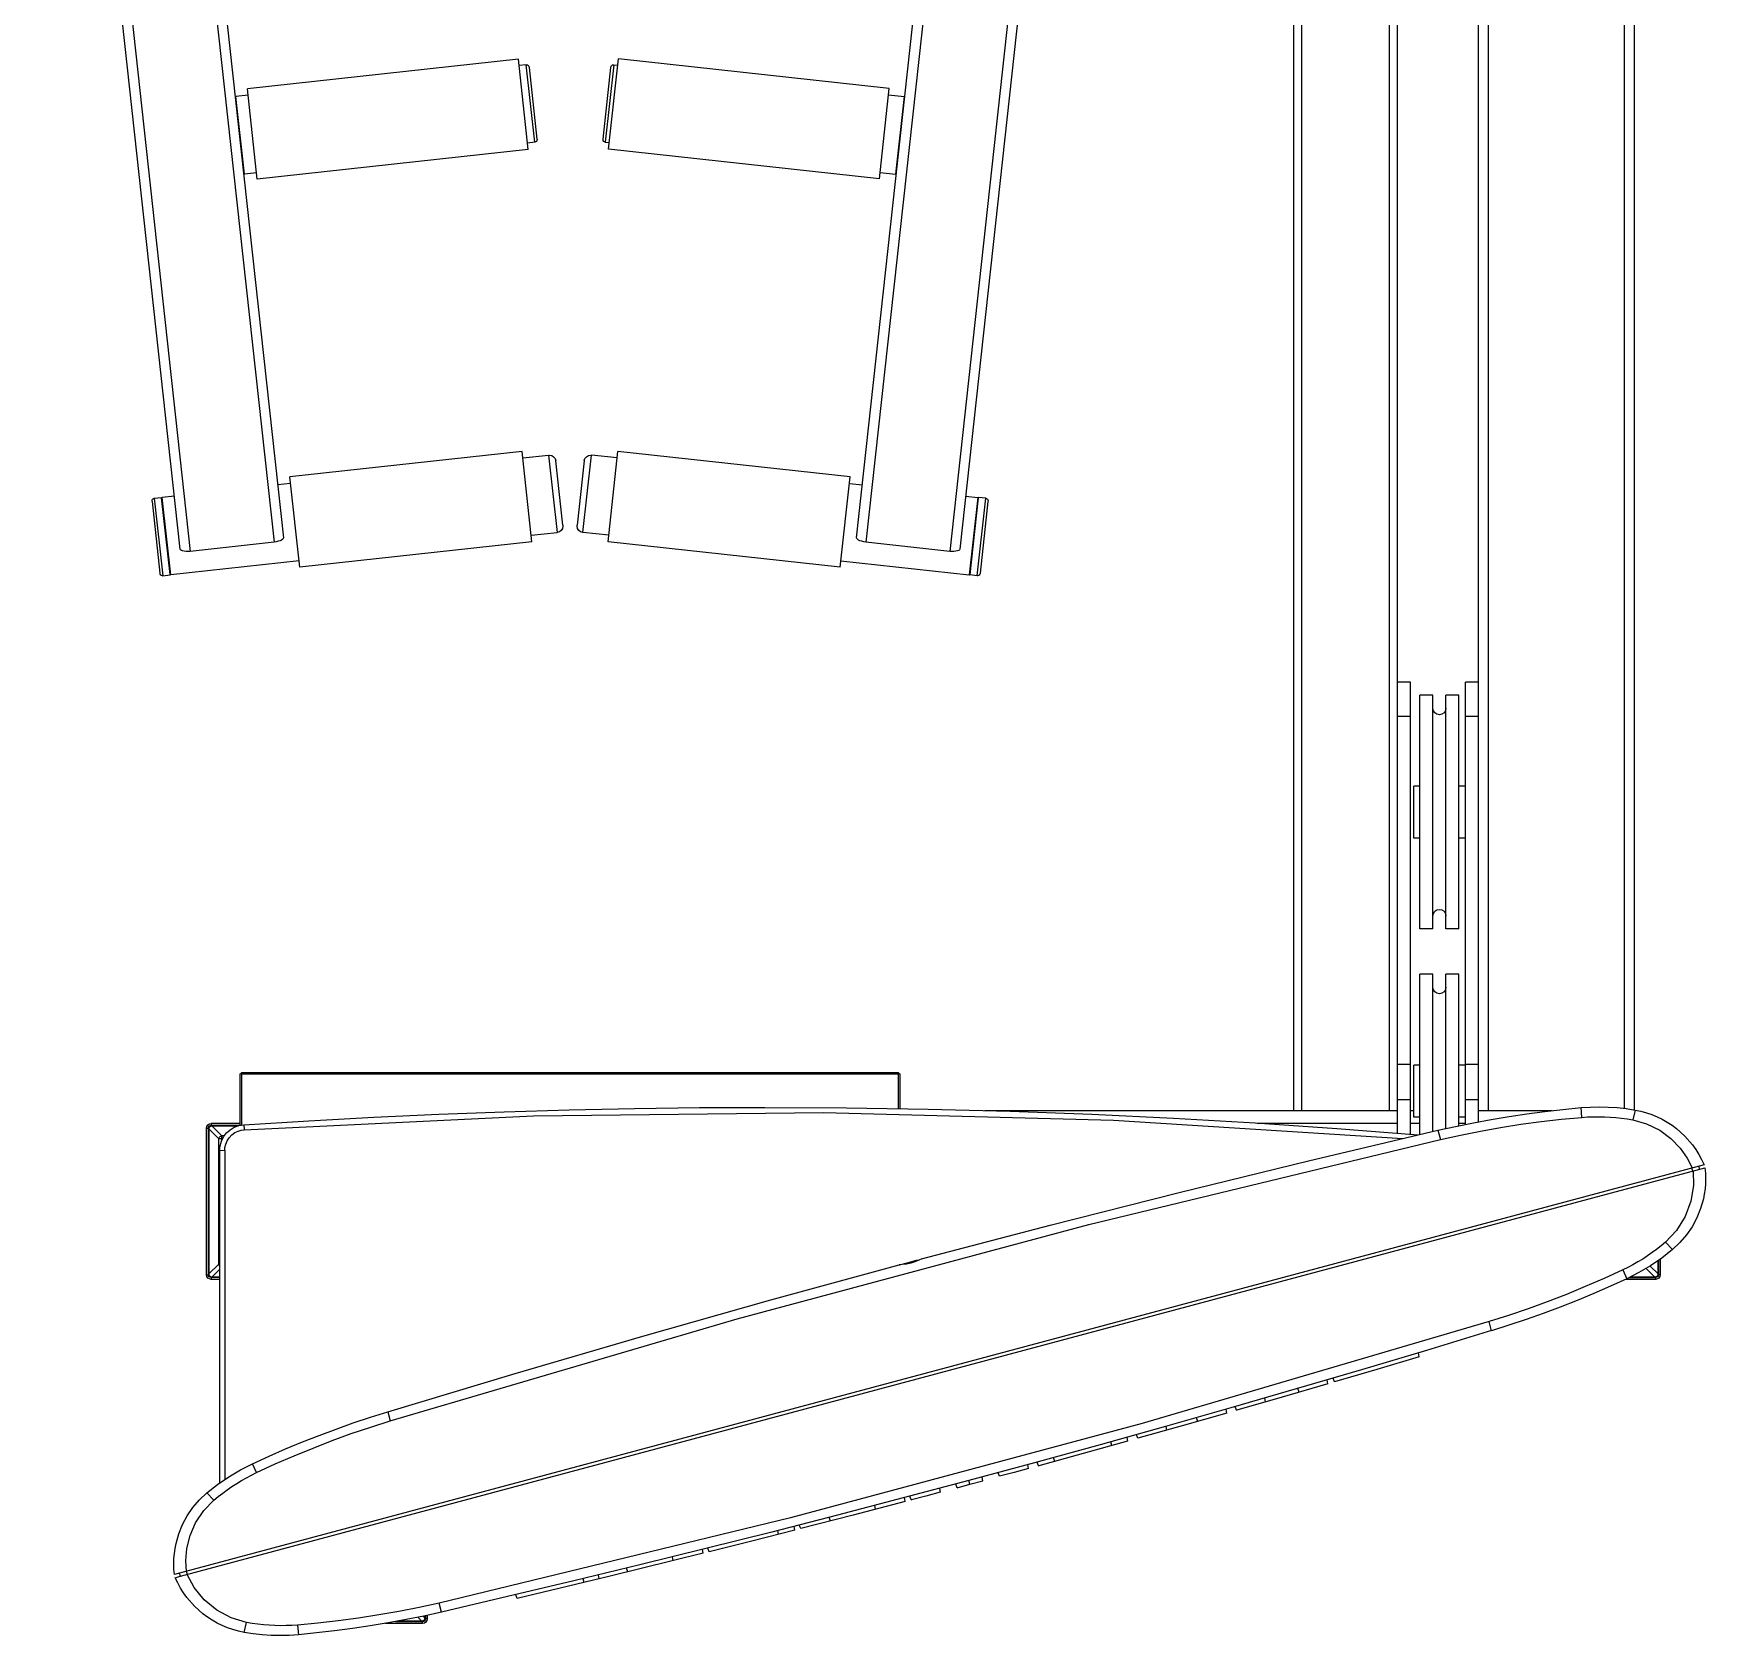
# Model space of a CAD drawing. Header units: millimetres. Extents: x 29224 to 62779, y 35576 to 54938.
# Drawn here: x 42416 to 43163, y 47022 to 47737 of the extents above; entities that cross this region are included whole.
import ezdxf

# ---------------------------------------------------------------- set-up
doc = ezdxf.new("R2010")
doc.units = ezdxf.units.MM

# ---------------------------------------------------------------- blocks, each defined once
blk = doc.blocks.new('A$C09155A46')
for points in [[(531.37, 186.86), (531.37, 1084.19)], [(561.57, 191.19), (561.57, 1084.19)], [(565.2, 195.34), (565.2, 1084.19)], [(615.91, 196.15), (615.91, 1084.19)], [(619.54, 195.56), (619.54, 1084.19)], [(492.74, 1045.55), (492.74, 195.34)], [(495.75, 195.34), (495.75, 1045.55)], [(528.37, 195.34), (528.37, 1045.55)], [(330.07, 408.5), (388.9, 945.77)], [(424.75, 918.05), (368.48, 404.3)], [(78.36, 404.3), (23.73, 903.14)], [(62.14, 907.36), (116.78, 408.5)], [(57.85, 625.03), (82.11, 403.45)], [(89.04, 628.44), (113.3, 406.88)], [(357.81, 628.44), (333.54, 406.88)], [(389, 625.03), (364.73, 403.45)], [(204.19, 586.62), (103.34, 575.56)], [(207.87, 553), (204.19, 586.62)], [(237.73, 553.14), (241.41, 586.75)], [(342.26, 575.7), (241.41, 586.75)], [(207.14, 584.51), (204.45, 584.21)], [(210.29, 555.69), (207.14, 584.51)], [(207.14, 584.51), (207.19, 584.51), (207.24, 584.51), (207.59, 584.45), (207.89, 584.27), (208.1, 583.99), (208.2, 583.65)], [(208.2, 583.65), (208.2, 583.65)], [(208.21, 583.54), (211.13, 556.88)], [(235.71, 556.88), (238.63, 583.54)], [(239.71, 584.51), (236.56, 555.69)], [(238.64, 583.65), (238.74, 583.99), (238.96, 584.27), (239.25, 584.45), (239.6, 584.51), (239.66, 584.51), (239.71, 584.51)], [(239.71, 584.51), (241.15, 584.35)], [(99.09, 572.67), (98.83, 572.36)], [(103.6, 573.16), (99.09, 572.67)], [(102.25, 543.86), (99.09, 572.67)], [(107.03, 541.95), (103.34, 575.56)], [(338.57, 542.1), (342.26, 575.7)], [(342, 573.31), (347.75, 572.67)], [(347.75, 572.67), (344.6, 543.86)], [(347.75, 572.67), (348.01, 572.36)], [(210.29, 555.69), (207.61, 555.4)], [(211.15, 556.76), (211.15, 556.71), (211.15, 556.65), (211.09, 556.3), (210.91, 556.01), (210.63, 555.79), (210.29, 555.69)], [(236.56, 555.69), (236.21, 555.79), (235.94, 556.01), (235.76, 556.3), (235.7, 556.65), (235.7, 556.71), (235.7, 556.76)], [(236.56, 555.69), (237.99, 555.53)], [(207.87, 553), (107.03, 541.95)], [(338.57, 542.1), (237.73, 553.14)], [(102.25, 543.86), (101.92, 544.12)], [(106.76, 544.35), (102.25, 543.86)], [(338.83, 544.49), (344.6, 543.86)], [(344.6, 543.86), (344.92, 544.12)], [(205.59, 440.64), (119.15, 431.17)], [(209.27, 407.02), (205.59, 440.64)], [(205.85, 438.24), (215.46, 439.28)], [(215.46, 439.28), (215.59, 439.3), (215.72, 439.3), (216.6, 439.13), (217.33, 438.68), (217.86, 438), (218.12, 437.15)], [(215.46, 439.28), (218.61, 410.47)], [(220.75, 413.16), (218.13, 437.12)], [(228.72, 437.12), (226.09, 413.14)], [(228.22, 410.47), (231.39, 439.28)], [(228.72, 437.15), (228.98, 438), (229.51, 438.68), (230.25, 439.13), (231.13, 439.3), (231.25, 439.3), (231.39, 439.28)], [(240.98, 438.24), (231.39, 439.28)], [(237.57, 407.02), (241.26, 440.64)], [(327.69, 431.17), (241.26, 440.64)], [(122.83, 397.55), (119.15, 431.17)], [(324, 397.55), (327.69, 431.17)], [(67.85, 422.15), (67.85, 422.2), (67.85, 422.25), (67.91, 422.61), (68.09, 422.9), (68.36, 423.11), (68.71, 423.22)], [(68.71, 423.22), (71.4, 423.52)], [(68.71, 423.22), (71.86, 394.4)], [(74.55, 394.78), (71.41, 423.42)], [(71.69, 423.54), (71.43, 423.22)], [(76.2, 424.04), (71.69, 423.54)], [(74.84, 394.73), (71.69, 423.54)], [(119.42, 428.76), (114.62, 428.24)], [(327.43, 428.76), (332.23, 428.24)], [(370.65, 424.04), (375.16, 423.54)], [(375.16, 423.54), (372, 394.73)], [(372.3, 394.78), (375.44, 423.42)], [(374.98, 394.4), (378.13, 423.22)], [(375.16, 423.54), (375.41, 423.22)], [(378.13, 423.22), (375.45, 423.52)], [(378.13, 423.22), (378.48, 423.11), (378.75, 422.9), (378.94, 422.61), (379, 422.25), (379, 422.2), (378.99, 422.15)], [(67.87, 422.03), (70.79, 395.38)], [(378.98, 422.03), (376.05, 395.29)], [(220.75, 413.14), (220.76, 413.01), (220.76, 412.88), (220.6, 412), (220.15, 411.26), (219.47, 410.73), (218.61, 410.47)], [(228.22, 410.47), (227.37, 410.73), (226.69, 411.26), (226.24, 412), (226.07, 412.88), (226.08, 413.01), (226.09, 413.14)], [(113.3, 406.88), (82.11, 403.45)], [(116.78, 408.5), (116.71, 408.22), (116.48, 407.93), (116.07, 407.64), (115.53, 407.38), (114.86, 407.18), (114.1, 406.99), (113.3, 406.88)], [(209.27, 407.02), (122.83, 397.55)], [(209.01, 409.43), (218.61, 410.47)], [(237.83, 409.43), (228.22, 410.47)], [(324, 397.55), (237.57, 407.02)], [(333.54, 406.88), (332.74, 406.99), (331.99, 407.18), (331.32, 407.38), (330.78, 407.64), (330.36, 407.93), (330.12, 408.22), (330.07, 408.5)], [(364.73, 403.45), (333.54, 406.88)], [(122.57, 399.96), (74.84, 394.73)], [(82.11, 403.45), (81.3, 403.4), (80.53, 403.4), (79.83, 403.48), (79.23, 403.61), (78.78, 403.8), (78.48, 404.02), (78.36, 404.3)], [(324.27, 399.96), (372, 394.73)], [(368.48, 404.3), (368.37, 404.02), (368.07, 403.8), (367.61, 403.61), (367.01, 403.48), (366.32, 403.4), (365.54, 403.4), (364.73, 403.45)], [(71.86, 394.4), (71.81, 394.4), (71.76, 394.4), (71.41, 394.47), (71.12, 394.65), (70.9, 394.92), (70.8, 395.26)], [(71.86, 394.4), (74.55, 394.7)], [(74.84, 394.73), (74.52, 394.99)], [(372, 394.73), (372.33, 394.99)], [(374.98, 394.4), (372.29, 394.7)], [(376.05, 395.26), (375.94, 394.92), (375.73, 394.65), (375.44, 394.47), (375.09, 394.4), (375.03, 394.4), (374.98, 394.4)], [(536.22, 354.75), (531.37, 354.75)], [(536.22, 186.52), (536.22, 354.75)], [(556.74, 190.22), (556.74, 354.75)], [(561.57, 354.75), (556.74, 354.75)], [(539.73, 262.97), (539.73, 349.92)], [(544.56, 349.92), (539.73, 349.92)], [(544.56, 262.97), (544.56, 349.92)], [(554.23, 349.92), (549.39, 349.92)], [(549.39, 262.97), (549.39, 349.92)], [(554.23, 262.97), (554.23, 349.92)], [(549.39, 345.09), (549.2, 344.15), (548.69, 343.38), (547.92, 342.86), (546.99, 342.67), (546.04, 342.86), (545.27, 343.38), (544.75, 344.15), (544.56, 345.09)], [(536.22, 342.03), (531.37, 342.03)], [(561.57, 342.03), (556.74, 342.03)], [(537.42, 296.78), (537.42, 316.11)], [(539.73, 316.11), (537.42, 316.11)], [(556.74, 316.11), (554.23, 316.11)], [(539.73, 296.78), (537.42, 296.78)], [(556.74, 296.78), (554.23, 296.78)], [(544.56, 267.8), (544.75, 268.74), (545.27, 269.5), (546.04, 270.02), (546.99, 270.21), (547.92, 270.02), (548.69, 269.5), (549.2, 268.74), (549.39, 267.8)], [(544.56, 262.97), (539.73, 262.97)], [(554.23, 262.97), (549.39, 262.97)], [(539.73, 186.42), (539.73, 246.06)], [(544.56, 246.06), (539.73, 246.06)], [(544.56, 187.57), (544.56, 246.06)], [(549.39, 188.66), (549.39, 246.06)], [(554.23, 246.06), (549.39, 246.06)], [(554.23, 189.73), (554.23, 246.06)], [(549.39, 241.22), (549.2, 240.29), (548.69, 239.52), (547.92, 239.01), (546.99, 238.82), (546.04, 239.01), (545.27, 239.52), (544.75, 240.29), (544.56, 241.22)], [(536.22, 212.51), (531.37, 212.51)], [(537.42, 192.93), (537.42, 212.24)], [(539.73, 212.24), (537.42, 212.24)], [(556.74, 212.24), (554.23, 212.24)], [(561.57, 212.51), (556.74, 212.51)], [(100.56, 208.84), (101.17, 209.45)], [(100.56, 208.84), (100.56, 189.83)], [(101.17, 208.86), (100.87, 209.15)], [(345.68, 209.45), (101.17, 209.45)], [(345.68, 208.86), (101.17, 208.86)], [(101.17, 208.86), (101.17, 189.94)], [(345.68, 209.45), (346.28, 208.84)], [(345.68, 208.86), (345.98, 209.15)], [(345.68, 195.85), (345.68, 208.86)], [(346.28, 195.85), (346.28, 208.84)], [(536.22, 199.3), (531.37, 199.3)], [(561.57, 199.3), (556.74, 199.3)], [(102.01, 190.04), (126.21, 191.56), (150.43, 192.88), (174.66, 194), (198.89, 194.91), (223.13, 195.62), (247.38, 196.13), (271.63, 196.44), (295.88, 196.54), (326.33, 196.38), (356.77, 195.9), (387.19, 195.1), (417.61, 193.98), (448.02, 192.54), (478.4, 190.79), (508.77, 188.71), (539.12, 186.32)], [(102.13, 188.23), (209.88, 193.44), (317.79, 194.64), (425.67, 191.81), (533.33, 184.96)], [(377.79, 195.34), (531.37, 195.34)], [(536.22, 195.34), (537.42, 195.34)], [(539.73, 192.93), (537.42, 192.93)], [(546.43, 188.01), (553.01, 189.47), (559.62, 190.81), (566.25, 192.04), (572.9, 193.15), (579.57, 194.15), (586.26, 195.03), (592.96, 195.8), (599.68, 196.45)], [(556.74, 192.93), (554.23, 192.93)], [(561.57, 195.34), (588.98, 195.34)], [(599.68, 196.45), (603.04, 196.66), (606.41, 196.73), (609.78, 196.66), (613.15, 196.44), (616.5, 196.07), (619.84, 195.56)], [(599.99, 192.83), (599.68, 196.45)], [(599.99, 192.83), (602.12, 192.97), (604.23, 193.05), (606.35, 193.07), (608.46, 193.02), (610.57, 192.92), (612.66, 192.75), (614.76, 192.51), (616.86, 192.23), (618.94, 191.86)], [(619.84, 195.56), (618.94, 191.86)], [(619.84, 195.56), (621.96, 195.12), (624.03, 194.54), (626.06, 193.85), (628.03, 193.03), (629.94, 192.1), (631.78, 191.05), (633.55, 189.89), (635.24, 188.63), (638.38, 185.81), (641.17, 182.6), (642.41, 180.87), (643.55, 179.06), (644.58, 177.16), (645.49, 175.2)], [(88.16, 188.76), (88.3, 189.44), (88.67, 190), (89.22, 190.37), (89.9, 190.51)], [(88.16, 134.27), (88.16, 188.76)], [(88.16, 188.76), (88.83, 188.76)], [(88.83, 188.76), (88.92, 189.18), (89.15, 189.52), (89.49, 189.75), (89.9, 189.83)], [(88.83, 134.27), (88.83, 188.76)], [(89.03, 188.5), (89.08, 188.87), (89.25, 189.18), (89.49, 189.43), (89.8, 189.58), (90.16, 189.64)], [(89.03, 188.5), (89.03, 134.54)], [(92.7, 184.83), (89.03, 188.5)], [(100.56, 190.51), (89.9, 190.51)], [(89.9, 190.51), (89.9, 189.83)], [(100.54, 189.83), (89.9, 189.83)], [(90.16, 189.64), (99.89, 189.64)], [(93.83, 185.96), (90.16, 189.64)], [(92.99, 180.42), (93.17, 182.28), (93.68, 184.02), (94.5, 185.61), (95.6, 187.01), (96.92, 188.19), (98.46, 189.12), (100.16, 189.75), (102.01, 190.05)], [(94.92, 180.51), (94.99, 181.59), (95.27, 182.81), (95.78, 184.06), (96.55, 185.26), (97.54, 186.32), (98.67, 187.15), (99.88, 187.72), (101.05, 188.07), (102.13, 188.23)], [(102.01, 190.05), (102.13, 188.23)], [(354.29, 140.17), (402.17, 152.75), (450.16, 164.91), (498.24, 176.66), (546.43, 188.01)], [(531.37, 190.51), (479.19, 190.51)], [(539.73, 190.51), (536.22, 190.51)], [(546.43, 188.01), (547.33, 184.62)], [(547.33, 184.62), (554.77, 186.26), (562.25, 187.74), (569.75, 189.06), (577.27, 190.24), (584.83, 191.25), (592.39, 192.12), (599.99, 192.83)], [(556.74, 190.51), (554.23, 190.51)], [(618.94, 191.86), (624.11, 190.4), (628.97, 188.01), (633.17, 184.91), (636.61, 181.34), (639.23, 177.62), (641.06, 174.01)], [(92.7, 184.83), (92.79, 185.16), (92.96, 185.46), (93.21, 185.7), (93.51, 185.87), (93.83, 185.96)], [(92.7, 138.22), (92.7, 184.83)], [(94.06, 184.83), (92.7, 184.83)], [(94.92, 180.51), (92.99, 180.42)], [(93.83, 184.28), (93.83, 185.96)], [(94.79, 185.96), (93.83, 185.96)], [(94.92, 180.51), (94.92, 58.14)], [(156.5, 79.91), (285.63, 117.83), (416.54, 152.9), (547.33, 184.62)], [(645.49, 175.2), (76.21, 22.66)], [(92.99, 180.42), (92.99, 56.8)], [(643.82, 173.56), (643.61, 174.7)], [(78.48, 22.07), (645.78, 174.08)], [(645.79, 174.08), (645.97, 172.02), (646.04, 169.95), (645.98, 168.05), (645.83, 166.17), (645.57, 164.3), (645.21, 162.46), (644.2, 158.87), (642.81, 155.42), (641.06, 152.14), (638.96, 149.06), (636.52, 146.21), (633.76, 143.62)], [(641.27, 172.86), (640.97, 173.98)], [(641.36, 172.89), (641.53, 167.5)], [(641.53, 167.5), (640.61, 161.65), (638.48, 155.9), (635.27, 150.72), (631.13, 146.37)], [(631.13, 146.37), (629.5, 145.01), (627.83, 143.71), (626.14, 142.48), (624.41, 141.26), (622.64, 140.12), (620.83, 139.02), (618.98, 137.98), (617.1, 136.99), (615.2, 136.06)], [(633.76, 143.62), (629.77, 140.49), (625.6, 137.64), (621.25, 135.06), (616.74, 132.77)], [(633.76, 143.62), (631.13, 146.37)], [(89.03, 134.54), (92.7, 138.22)], [(92.99, 137.55), (92.7, 138.22)], [(92.7, 138.22), (92.99, 138.22)], [(155.59, 83.28), (202.99, 97.55), (250.51, 111.42), (298.14, 124.87), (345.89, 137.92)], [(354.3, 140.18), (353.18, 139.74), (351.79, 139.1), (350.23, 138.56), (348.61, 138.24), (347.08, 138.1), (345.89, 137.93)], [(345.89, 137.93), (345.89, 137.92)], [(346.09, 137.98), (349.41, 138.87), (352.73, 139.75)], [(625.37, 137.5), (628.34, 134.54)], [(628.34, 134.54), (628.34, 139.47)], [(628.52, 139.6), (628.52, 134.27)], [(629.2, 140.09), (629.2, 134.27)], [(89.9, 132.54), (89.22, 132.68), (88.67, 133.05), (88.3, 133.6), (88.16, 134.27)], [(88.16, 134.27), (88.83, 134.27)], [(89.9, 133.22), (89.49, 133.3), (89.15, 133.52), (88.92, 133.86), (88.83, 134.27)], [(90.16, 133.4), (89.8, 133.46), (89.49, 133.62), (89.25, 133.87), (89.08, 134.18), (89.03, 134.54)], [(89.9, 133.22), (89.9, 132.54)], [(92.99, 133.22), (89.9, 133.22)], [(92.99, 132.54), (89.9, 132.54)], [(90.16, 133.4), (92.99, 136.24)], [(92.99, 133.4), (90.16, 133.4)], [(615.2, 136.06), (608.26, 132.88), (601.27, 129.84), (594.23, 126.94), (587.13, 124.21), (579.97, 121.6), (572.75, 119.14), (565.49, 116.84)], [(616.74, 132.77), (610.6, 129.98), (604.42, 127.29), (598.19, 124.71), (591.91, 122.23), (585.59, 119.87), (579.23, 117.62), (572.84, 115.48), (566.4, 113.45)], [(615.2, 136.06), (616.74, 132.77)], [(627.47, 132.54), (616.22, 132.54)], [(617.65, 133.22), (627.47, 133.22)], [(627.21, 133.4), (618.04, 133.4)], [(623.97, 136.64), (627.21, 133.4)], [(628.34, 134.54), (628.28, 134.18), (628.12, 133.87), (627.89, 133.62), (627.57, 133.46), (627.21, 133.4)], [(629.2, 134.27), (629.06, 133.6), (628.7, 133.05), (628.15, 132.68), (627.47, 132.54)], [(628.52, 134.27), (628.44, 133.86), (628.21, 133.52), (627.88, 133.3), (627.47, 133.22)], [(627.47, 132.54), (627.47, 133.22)], [(629.2, 134.27), (628.52, 134.27)], [(565.49, 116.84), (436.37, 78.91), (305.45, 43.83), (174.67, 12.11)], [(566.4, 113.46), (542.19, 106.12), (517.95, 98.88), (493.69, 91.75), (469.39, 84.72), (445.06, 77.81), (420.7, 70.99), (396.31, 64.29), (371.9, 57.69), (347.45, 51.2), (322.98, 44.81), (298.48, 38.53), (273.95, 32.36), (249.39, 26.29), (224.81, 20.33), (200.2, 14.48), (175.57, 8.74)], [(566.4, 113.45), (565.49, 116.84)], [(539.42, 103.76), (523.66, 99.06), (507.89, 94.4)], [(539.39, 103.75), (539.15, 105.2)], [(505.46, 93.69), (488.51, 88.73), (471.54, 83.83)], [(505.49, 93.69), (505.23, 95.12)], [(507.9, 94.39), (507.4, 95.76)], [(507.9, 94.39), (507.89, 94.4)], [(482.3, 86.93), (481.97, 88.33)], [(494.73, 90.53), (494.23, 91.9)], [(105.26, 63.96), (111.4, 66.76), (117.59, 69.45), (123.82, 72.03), (130.09, 74.5), (136.41, 76.86), (142.76, 79.11), (149.16, 81.25), (155.59, 83.28)], [(155.59, 83.28), (156.5, 79.91)], [(467.85, 82.77), (451.3, 78.06), (434.75, 73.4)], [(457.03, 79.68), (456.53, 81.04)], [(467.81, 82.75), (467.56, 84.19)], [(471.52, 83.82), (471.02, 85.18)], [(471.52, 83.82), (471.54, 83.83)], [(106.79, 60.68), (113.73, 63.86), (120.72, 66.89), (127.77, 69.79), (134.87, 72.54), (142.03, 75.14), (149.24, 77.59), (156.5, 79.91)], [(434.71, 73.39), (434.21, 74.75)], [(445.5, 76.42), (445.24, 77.85)], [(430.94, 72.33), (414.41, 67.74), (397.87, 63.2)], [(425.03, 70.68), (424.69, 72.1)], [(430.98, 72.34), (430.74, 73.78)], [(434.71, 73.39), (434.75, 73.4)], [(88.24, 53.13), (92.22, 56.25), (96.4, 59.1), (100.75, 61.67), (105.26, 63.96)], [(106.79, 60.68), (105.26, 63.96)], [(394.11, 62.18), (393.85, 63.61)], [(397.83, 63.19), (397.34, 64.56)], [(397.83, 63.19), (397.87, 63.2)], [(403.8, 64.82), (403.38, 66.21)], [(90.87, 50.36), (92.49, 51.72), (94.15, 53.02), (95.85, 54.27), (97.59, 55.47), (99.36, 56.62), (101.17, 57.71), (103.01, 58.75), (104.88, 59.74), (106.79, 60.68)], [(367.52, 55), (367.03, 56.37)], [(367.48, 55), (372.27, 56.29), (377.06, 57.58)], [(372.27, 56.28), (371.89, 57.68)], [(377.04, 57.55), (376.78, 58.98)], [(383.29, 59.25), (382.78, 60.61)], [(383.29, 59.25), (383.31, 59.26)], [(394.06, 62.18), (388.69, 60.71), (383.31, 59.26)], [(76.21, 22.66), (76.03, 24.72), (75.96, 26.78), (76.02, 28.68), (76.17, 30.57), (76.43, 32.43), (76.79, 34.27), (77.8, 37.86), (79.19, 41.32), (80.94, 44.6), (83.04, 47.68), (85.48, 50.53), (88.24, 53.13)], [(80.63, 23.84), (80.42, 27.88), (80.82, 32.4), (82.01, 37.2), (84.1, 41.99), (87.11, 46.51), (90.87, 50.36)], [(88.24, 53.13), (90.87, 50.36)], [(348.21, 49.9), (328.78, 44.82), (309.33, 39.81)], [(348.18, 49.88), (347.96, 51.32)], [(350.42, 50.47), (349.93, 51.84)], [(350.42, 50.47), (350.46, 50.48)], [(361.22, 53.33), (355.84, 51.91), (350.46, 50.48)], [(361.26, 53.33), (361.01, 54.78)], [(367.52, 55.01), (367.48, 55)], [(320.32, 42.62), (319.85, 44)], [(337.16, 46.99), (336.88, 48.41)], [(307.08, 39.22), (291.13, 35.17), (275.18, 31.17)], [(301.05, 37.68), (300.71, 39.09)], [(307.04, 39.21), (306.79, 40.64)], [(309.28, 39.78), (308.76, 41.13)], [(309.28, 39.78), (309.33, 39.81)], [(272.94, 30.6), (272.7, 32.03)], [(275.18, 31.16), (274.68, 32.53)], [(275.18, 31.16), (275.18, 31.17)], [(272.92, 30.61), (238.38, 22.11), (203.78, 13.84)], [(244.97, 23.71), (244.5, 25.09)], [(261.87, 27.85), (261.6, 29.28)], [(76.51, 21.54), (78.38, 22.04)], [(102.16, 1.17), (100.04, 1.62), (97.96, 2.19), (95.94, 2.89), (93.97, 3.7), (92.06, 4.64), (90.22, 5.68), (88.45, 6.84), (86.75, 8.1), (83.61, 10.93), (80.83, 14.13), (79.59, 15.86), (78.45, 17.68), (77.42, 19.57), (76.51, 21.54)], [(78.48, 22.07), (78.12, 23.06)], [(81.03, 22.75), (80.72, 23.87)], [(83.53, 17.92), (80.93, 22.72)], [(228.63, 19.75), (228.3, 21.16)], [(234.27, 21.11), (234.02, 22.54)], [(103.05, 4.87), (97.32, 6.55), (91.96, 9.42), (87.26, 13.31), (83.53, 17.92)], [(203.81, 13.83), (203.31, 15.21)], [(203.81, 13.83), (203.78, 13.84)], [(174.67, 12.11), (167.22, 10.48), (159.75, 9), (152.25, 7.67), (144.72, 6.5), (137.17, 5.48), (129.6, 4.62), (122.01, 3.91)], [(175.57, 8.72), (168.99, 7.26), (162.38, 5.92), (155.74, 4.69), (149.09, 3.58), (142.42, 2.59), (135.74, 1.71), (129.03, 0.95), (122.32, 0.3)], [(166.84, 6.84), (168.28, 5.39)], [(169.41, 6.52), (169.36, 6.16), (169.2, 5.85), (168.96, 5.61), (168.65, 5.46), (168.28, 5.39)], [(169.61, 6.26), (169.53, 5.85), (169.3, 5.51), (168.96, 5.28), (168.55, 5.2)], [(170.28, 6.26), (170.14, 5.58), (169.77, 5.03), (169.22, 4.66), (168.55, 4.52)], [(168.72, 7.21), (169.41, 6.52)], [(169.41, 6.52), (169.41, 7.37)], [(169.61, 7.41), (169.61, 6.26)], [(170.28, 6.26), (169.61, 6.26)], [(170.28, 7.57), (170.28, 6.26)], [(175.57, 8.72), (174.67, 12.11)], [(175.57, 8.72), (175.57, 8.74)], [(102.16, 1.17), (103.05, 4.87)], [(122.32, 0.3), (118.95, 0.07), (115.58, 0), (112.21, 0.07), (108.85, 0.29), (105.5, 0.66), (102.16, 1.17)], [(122.01, 3.91), (119.88, 3.76), (117.77, 3.69), (115.65, 3.66), (113.54, 3.71), (111.43, 3.82), (109.33, 3.98), (107.23, 4.22), (105.14, 4.52), (103.05, 4.87)], [(122.01, 3.91), (122.32, 0.3)], [(168.55, 4.52), (154.67, 4.52)], [(158.47, 5.2), (168.55, 5.2)], [(168.28, 5.39), (159.54, 5.39)], [(168.55, 4.52), (168.55, 5.2)]]:
    blk.add_lwpolyline(points)

msp = doc.modelspace()

# ---------------------------------------------------------------- block references
at = {"xscale": 1.2, "yscale": 1.2, "zscale": 1.2}
msp.add_blockref('A$C09155A46', (42387.53, 47021.81), dxfattribs=at)

doc.saveas('drawing.dxf')
